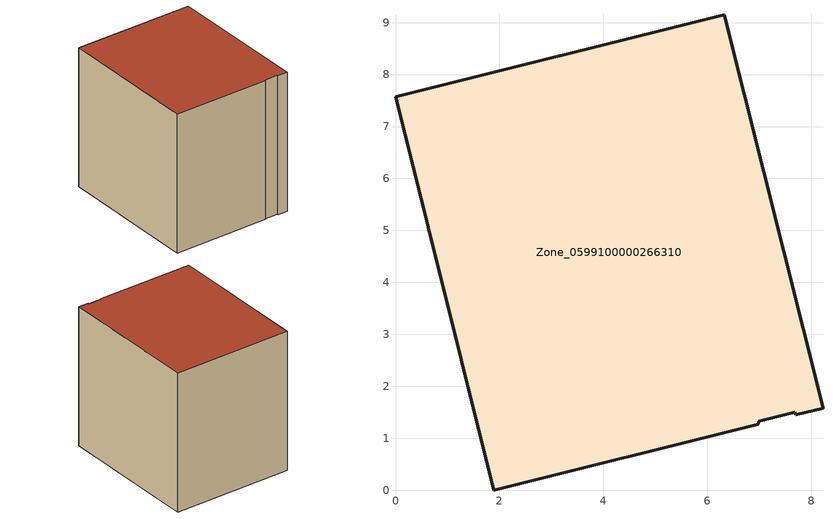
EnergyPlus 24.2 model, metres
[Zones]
Zone_0599100000266310
 floor ground (C_G): 7.69,1.5 7,1.33 6.98,1.27 1.89,0 0,7.57 6.33,9.15 8.23,1.58 7.71,1.45 z0
 wall outside (C_F): 7.71,1.45 8.23,1.58 6.33,9.15 0,7.57 1.89,0 6.98,1.27 7,1.33 7.69,1.5 7.71,1.45 z0:7.67
 roof outside (C_R): 7,1.33 7.69,1.5 7.71,1.45 8.23,1.58 6.33,9.15 0,7.57 1.89,0 6.98,1.27 z7.67
[BUILDING]
Pand.0599100000266310: North Axis=0; Terrain=City; Loads Convergence Tolerance Value=0.04; Temperature Convergence Tolerance Value=0.4; Solar Distribution=FullExterior; Maximum Number of Warmup Days=25; Minimum Number of Warmup Days=1
[Site:Location]
Rotterdam.The.Hague.AP_ZH_NLD Design_Conditions: Latitude=51.96; Longitude=4.45; Time Zone=1; Elevation=-4.5
[SITE:GROUNDTEMPERATURE:BUILDINGSURFACE]
18, 18, 18, 18, 18, 18, 18, 18, 18, 18, 18, 18
[MATERIAL] Thermal Absorptance=0.9; Solar Absorptance=0.7; Visible Absorptance=0.7
Name | Roughness | Thickness | Conductivity | Density | Specific Heat
G.TI.1946-1964 | MediumSmooth | 0.15 | 1 | 540 | 1210
F.TI.1946-1964 | Rough | 0.3 | 0.857143 | 1920 | 840
R.TI.1946-1964 | MediumRough | 0.2 | 0.277778 | 1500 | 1000
[CONSTRUCTION]
C_G: G.TI.1946-1964
C_F: F.TI.1946-1964
C_R: R.TI.1946-1964
[ZONE]
Zone_0599100000266310: Type=1; Multiplier=1; Ceiling Height=Autocalculate; Volume=Autocalculate; Floor Area=autocalculate; Part of Total Floor Area=Yes
[ZONEINFILTRATION:DESIGNFLOWRATE]
Infil_Zone_0599100000266310: Zone or ZoneList or Space or SpaceList=Zone_0599100000266310; Schedule=AlwaysOn; Design Flow Rate Calculation Method=Flow/Area; Flow Rate per Floor Area=0.003; Constant Term Coefficient=1; Temperature Term Coefficient=0; Velocity Term Coefficient=0; Velocity Squared Term Coefficient=0
[HVACTEMPLATE:ZONE:IDEALLOADSAIRSYSTEM]
Zone_0599100000266310: Maximum Heating Supply Air Temperature=50; Minimum Cooling Supply Air Temperature=13; Maximum Heating Supply Air Humidity Ratio=0.0156; Minimum Cooling Supply Air Humidity Ratio=0.0077; Heating Limit=NoLimit; Cooling Limit=NoLimit; Dehumidification Control Type=ConstantSensibleHeatRatio; Cooling Sensible Heat Ratio=0.7; Dehumidification Setpoint=60; Humidification Control Type=None; Humidification Setpoint=30; Outdoor Air Method=None; Outdoor Air Flow Rate per Person=0.00944; Outdoor Air Flow Rate per Zone Floor Area=0; Outdoor Air Flow Rate per Zone=0; Demand Controlled Ventilation Type=None; Outdoor Air Economizer Type=NoEconomizer; Heat Recovery Type=None; Sensible Heat Recovery Effectiveness=0.7; Latent Heat Recovery Effectiveness=0.65
[ZONECONTROL:THERMOSTAT]
ThermostatControl_Zone_0599100000266310: Zone or ZoneList=Zone_0599100000266310; Control Type Schedule=DualSetpointControlType; Control 1=Thermostat_Zone_0599100000266310; Temperature Difference Between Cutout And Setpoint=0
[THERMOSTATSETPOINT:DUALSETPOINT]
Thermostat_Zone_0599100000266310: Heating Setpoint Temperature Schedule=HeatingSetpoint_Zone_0599100000266310; Cooling Setpoint Temperature Schedule=CoolingSetpoint_Zone_0599100000266310
[SCHEDULE:COMPACT]
HeatingSetpoint_Zone_0599100000266310: Through: 12/31, For: AllDays, Until: 24:00, 21
CoolingSetpoint_Zone_0599100000266310: Through: 12/31, For: AllDays, Until: 24:00, 24
DualSetpointControlType: Through: 12/31, For: AllDays, Until: 24:00, 4
AlwaysOn: Through: 12/31, For: AllDays, Until: 24:00, 1
